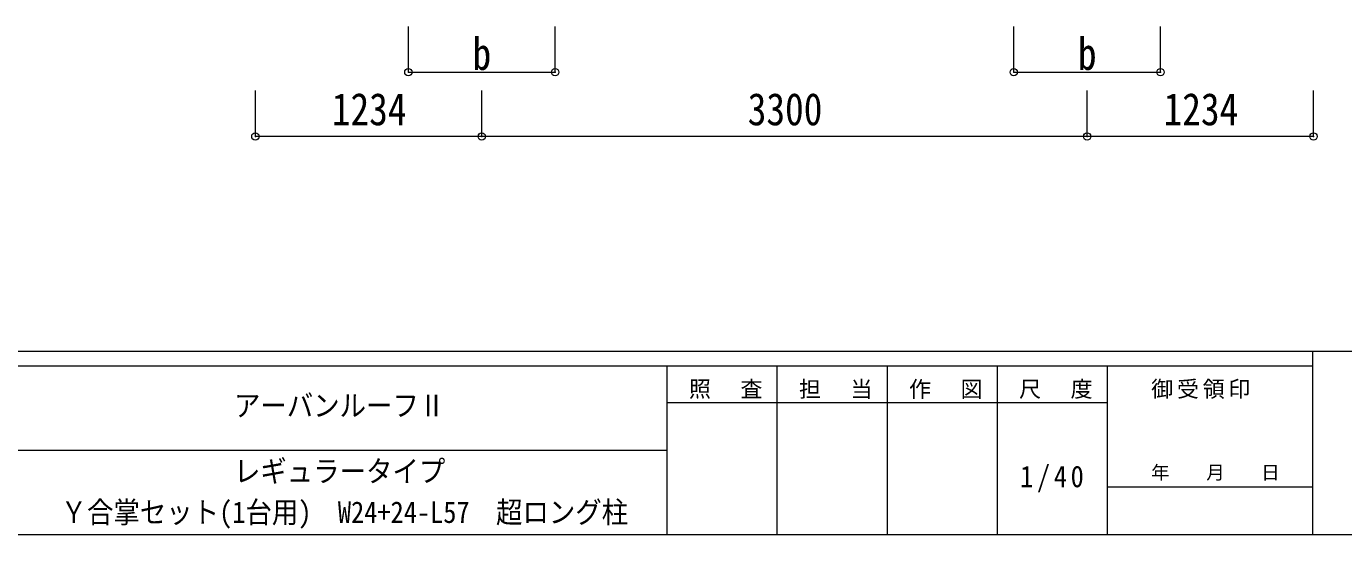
# Model space of a CAD drawing. Units: millimetres at full size, sheet at 1:40. Extents: x -11243 to 11243, y -7760 to 7760.
# Drawn here: x 110 to 7291, y -7760 to -4989 of the extents above; entities that cross this region are included whole.
import ezdxf
from ezdxf.enums import TextEntityAlignment as Align

# ---------------------------------------------------------------- set-up
doc = ezdxf.new("R2010")
doc.units = ezdxf.units.MM
doc.header["$LTSCALE"] = 40
doc.header["$PDMODE"] = 32
doc.header["$PDSIZE"] = 40
doc.layers.add('0-6_OTH_LINE', color=6, linetype='Continuous', lineweight=9)
doc.layers.add('F-0_240', color=7, linetype='Continuous', lineweight=9)
doc.styles.add('ＭＳ ゴシック', font='')
doc.styles.get('ＭＳ ゴシック').set_extended_font_data('MS Gothic')

msp = doc.modelspace()

# ---------------------------------------------------------------- linework, layer by layer
at = {"layer": '0-6_OTH_LINE'}
for p, q in [((2192.11, -5239.43), (2192.11, -4989.45)), ((2992.11, -5239.43), (2992.11, -4989.45)), ((5492.11, -5239.43), (5492.11, -4989.45)), ((6292.11, -5239.43), (6292.11, -4989.45)), ((2192.11, -5239.43), (2992.11, -5239.43)), ((5492.11, -5239.43), (6292.11, -5239.43)), ((1358.11, -5589.43), (1358.11, -5339.43)), ((2592.11, -5589.43), (2592.11, -5339.43)), ((5892.11, -5589.43), (5892.11, -5339.43)), ((7126.11, -5589.43), (7126.11, -5339.43)), ((2592.11, -5589.43), (1358.11, -5589.43)), ((5892.11, -5589.43), (2592.11, -5589.43)), ((7126.11, -5589.43), (5892.11, -5589.43))]:
    msp.add_line(p, q, dxfattribs=at)
for p in [(2192.11, -5239.43), (2992.11, -5239.43), (5492.11, -5239.43), (6292.11, -5239.43), (1358.11, -5589.43), (2592.11, -5589.43), (5892.11, -5589.43), (7126.11, -5589.43)]:
    msp.add_point(p, dxfattribs=at)
at = {"layer": 'F-0_240', "color": 5}
for p, q in [((-11242.74, -6760), (10677.26, -6760)), ((7121.58, -6760), (7121.58, -7760)), ((-11242.74, -6840), (7121.58, -6840)), ((3601.58, -6840), (3601.58, -7760)), ((4201.58, -6840), (4201.58, -7760)), ((4801.58, -6840), (4801.58, -7760)), ((5401.58, -6840), (5401.58, -7760)), ((6001.58, -6840), (6001.58, -7760)), ((3601.58, -7040), (6001.58, -7040)), ((-4598.42, -7300), (3601.58, -7300)), ((6001.58, -7500), (7121.58, -7500)), ((-11242.74, -7760), (10677.26, -7760))]:
    msp.add_line(p, q, dxfattribs=at)

# ---------------------------------------------------------------- texts
at = {"layer": '0-6_OTH_LINE', "color": 7, "style": 'ＭＳ ゴシック', "width": 0.85}
for s, p in [('b', (2542.11, -5279.43)), ('b', (5842.11, -5279.43)), ('1234', (1775.11, -5581.43)), ('3300', (4042.11, -5581.43)), ('1234', (6309.11, -5581.43))]:
    msp.add_text(s, height=176, dxfattribs=at).set_placement(p, align=Align.BOTTOM_LEFT)
at = {"layer": 'F-0_240', "style": 'ＭＳ ゴシック', "width": 0.9}
for s, p in [('アーバンルーフⅡ', (1241.58, -7150)), ('レギュラータイプ', (1241.58, -7507.84)), ('Ｙ合掌セット(1台用)\u3000W24+24-L57\u3000超ロング柱', (296.58, -7731.34))]:
    msp.add_text(s, height=117.3, dxfattribs=at).set_placement(p, align=Align.BOTTOM_LEFT)
at = {"layer": 'F-0_240', "style": 'ＭＳ ゴシック'}
msp.add_text('年\u3000\u3000月\u3000\u3000日', height=73.31, dxfattribs=at).set_placement((6241.58, -7480), align=Align.BOTTOM_LEFT)
at = {"layer": 'F-0_240', "attachment_point": 7, "style": 'ＭＳ ゴシック'}
for s, insert, char_height in [('\\T1.17;照\u3000査', (3721.58, -7020), 87.98), ('\\T1.17;担\u3000当', (4321.58, -7020), 87.98), ('\\T1.17;作\u3000図', (4921.58, -7020), 87.98), ('\\T1.17;尺\u3000度', (5521.58, -7020), 87.98), ('\\T1.17;御受領印', (6241.58, -7020), 87.98), ('\\T1.28;\\W0.9;1/40', (5526.58, -7530), 117.3)]:
    msp.add_mtext(s, dxfattribs=dict(at, insert=insert, char_height=char_height))

doc.saveas('drawing.dxf')
